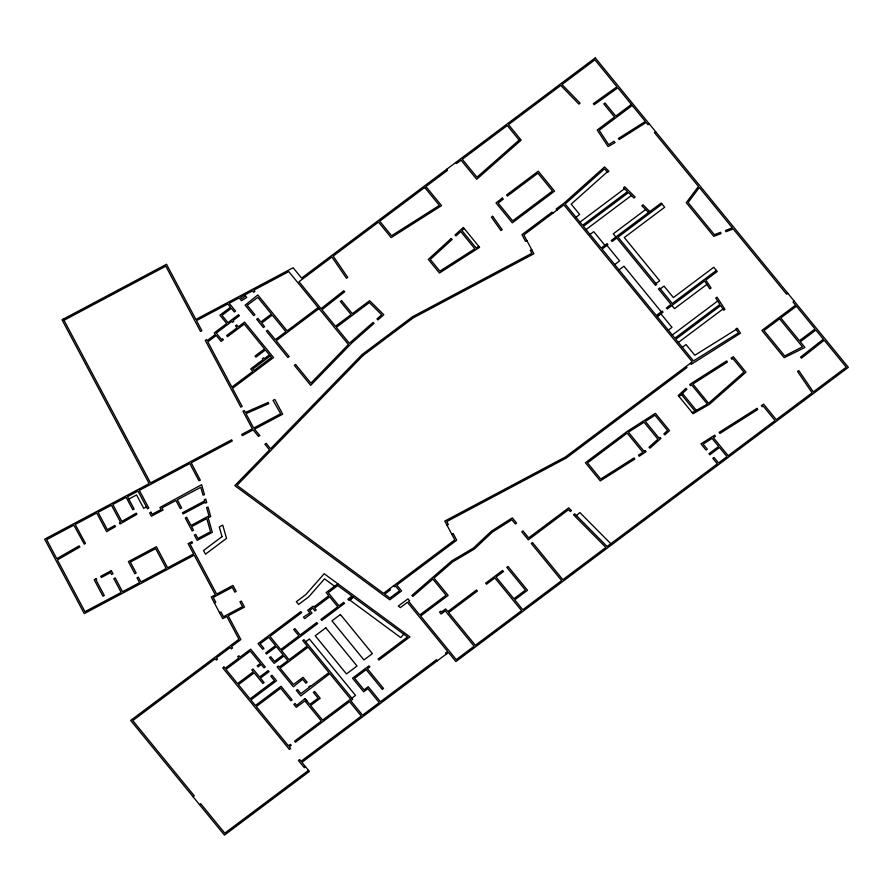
<?xml version="1.0" encoding="UTF-8"?>
<svg xmlns="http://www.w3.org/2000/svg" width="893" height="893" viewBox="0 0 893 893"><rect width="100%" height="100%" fill="white"/><g stroke="black" fill="none" stroke-linecap="round" stroke-linejoin="round"><path stroke-width="1.34" d="M334.585 586.243L324.527 578.831L308.777 596.825L298.597 604.449L296.342 601.692L305.786 594.615L324.215 573.73L409.92 636.865L378.956 660.083L378.085 659.023L407.509 636.955L353.17 596.937L350.168 600.342L400.734 637.591L403.736 634.186M679.115 396.604L686.918 389.248L685.913 388.31L678.245 395.532L693.113 413.716L709.466 404.283L745.968 372.18L733.309 356.698L731.077 358.115L731.836 359.254L732.874 358.584L743.947 372.124L708.54 403.268L692.89 384.023L727.415 362.056L726.656 360.917L690.713 383.789L689.686 384.749L690.702 385.687L691.617 384.838L707.356 404.138L692.231 412.644M464.181 228.485L461.904 230.55L476.136 247.953L478.737 246.289M607.407 171.78L571.207 204.117L579.669 214.476L575.985 217.245M576.409 515.562L579.858 512.537L610.801 543.737M318.154 307.549L287.122 330.823L257.798 294.969L245.117 305.16L253.712 315.664L254.94 314.738L247.216 305.306L257.787 297.38L271.405 314.035L260.834 321.96L257.887 318.343L256.659 319.27L263.424 327.541L264.652 326.626L261.705 323.02L272.276 315.095L285.894 331.749L275.323 339.664L267.599 330.231L266.371 331.147L287.914 357.501L289.153 356.575L276.194 340.724L319.024 308.61M631.373 104.425L615.757 116.123L605.041 103.008L603.813 103.934L614.529 117.039L597.205 130.032L608.077 146.586L614.953 142.634M632.233 105.486L599.192 130.255L608.635 144.621L613.993 141.239L614.741 142.367M649.233 123.837L648.005 124.763L646.141 122.486L619.162 139.565L618.425 138.448L645.326 121.481L617.822 87.849L594.158 104.738L593.32 103.655L616.951 86.788L594.917 59.842L561.987 84.534L580.07 103.108L578.91 104.113L560.759 85.46L508.508 124.64L521.166 140.123L476.683 179.292L461.067 160.204L456.546 163.598L455.687 162.537M655.652 131.684L654.424 132.611L698.415 186.403L686.259 202.711L713.764 236.355L721.053 233.586L720.606 232.292L714.367 234.669L688.112 202.555L699.331 187.519L732.305 227.849L725.496 230.439L725.931 231.733L733.22 228.965L786.577 294.21L787.805 293.295M579.981 222.123L624.52 188.724M586.054 229.546L631.418 195.522M590.039 234.424L593.722 231.655L604.851 245.262M645.65 209.542L613.312 233.787L615.913 236.98M662.07 204.073L618.012 237.114L656.679 284.398L655.451 285.325L616.784 238.04L612.107 241.534L611.247 240.474L661.211 203.012L664.671 207.254L624.296 237.527L659.67 280.782L655.987 283.55M614.697 264.574L619.608 260.89L606.95 245.408M619.039 269.887L623.95 266.192L661.233 311.78M660.318 288.852L664.001 286.095L673.378 297.548L713.753 267.264L717.224 271.517L705.861 280.034L711.074 288.037L709.768 288.852L704.633 280.96L667.261 308.978L666.39 307.918L671.056 304.413L658.398 288.93L659.626 288.004L672.284 303.497L716.353 270.456M690.3 363.328L691.16 364.389L740.487 333.223L737.194 328.166L735.888 328.981L738.433 332.888L693.493 360.928L675.767 339.262L720.673 305.596L723.665 310.195L724.971 309.38L717.034 297.19L715.728 298.005L719.914 304.446L674.896 338.201L657.181 316.535L660.865 313.767L671.994 327.374L668.31 330.142M657.181 316.535L663.075 312.103L662.215 311.043L656.31 315.475L602.038 249.091L607.932 244.671L607.061 243.61L601.168 248.031L583.442 226.364L628.46 192.609L633.985 198.045L635.124 197.029L624.676 186.726L623.537 187.753L627.478 191.638L582.582 225.304L565.157 203.995L604.416 168.911L607.765 172.226L608.903 171.199L604.55 166.913L564.287 202.934L556.172 209.007L557.042 210.078M706.876 284.409L674.528 308.654L671.927 305.473M337.855 583.776L326.146 592.561L328.78 595.787L313.789 607.028L313.097 606.18L307.694 610.232L309.904 612.944L303.419 617.13L304.636 618.615L312.003 613.089L309.782 610.377L312.74 608.166L314.95 610.879L316.189 609.952L314.66 608.088L329.651 596.848L337.766 606.771L320.911 619.418L321.781 620.479L344.531 603.411L343.671 602.351L338.994 605.856L328.244 592.706L337.755 585.574L352.021 596.089L347.846 599.225L348.716 600.286L353.17 596.937M672.295 335.02L717.671 300.997M678.367 342.443L722.917 309.045M682.364 347.321L686.047 344.553L694.81 355.269L736.2 329.461M305.696 641.777L309.38 639.008L355.526 695.435L351.842 698.203M794.223 301.142L792.995 302.068L795.54 305.183L761.874 330.432L784.188 357.713L804.917 347.433L800.284 341.762L815.889 330.064L823.346 339.184L800.552 357.133L801.456 358.171L824.217 340.244L846.251 367.19L813.322 391.882L798.833 370.617L797.538 371.455L812.094 392.808L776.285 419.654L763.615 404.172L761.383 405.578L762.142 406.717L763.18 406.058L775.057 420.581L728.186 455.72L713.384 437.615L715.46 436.297L714.701 435.159L700.938 443.877L706.017 450.094L707.256 449.168L703.115 444.111L712.078 438.441L718.631 446.455L708.975 453.7L709.835 454.76L719.501 447.516L726.958 456.636L718.53 462.965L714.02 457.439L712.793 458.366L717.302 463.88L607.106 546.505L574.668 513.81L573.518 514.814L605.878 547.431L562.858 579.68L532.485 542.531L531.257 543.457L561.63 580.595L522.796 609.718L514.725 599.85L527.506 590.273L507.994 566.408L506.766 567.323L525.419 590.128L513.866 598.79L496.084 577.045L503.451 571.52L502.592 570.46L485.625 583.174L486.495 584.234L494.856 577.972L521.568 610.645L475.366 645.282L448.643 612.609L477.398 591.054L476.538 589.994L447.784 611.549L445.629 608.926L441.455 612.051L440.751 611.203L439.523 612.129L441.086 614.038L445.272 610.901L474.138 646.208L456.267 659.603L420.636 616.025L448.163 595.385L434.009 578.084L452.706 561.876L474.384 549.05L492.333 532.161L511.879 519.748L515.35 523.99L516.578 523.075L512.314 517.862L491.44 531.112L473.513 547.978L451.869 560.782L411.863 595.464L412.823 596.446L432.848 579.088L446.065 595.251L419.766 614.964L408.659 601.391L409.574 600.71L407.922 598.868L398.289 606.09L400.365 607.62L407.431 602.317L447.583 651.399L445.607 652.872L446.478 653.933M193.044 796.735L194.272 795.819L132.756 720.595L215.235 658.755L216.329 660.083L217.557 659.168L216.463 657.828L230.227 647.514L231.32 648.843L232.548 647.927L231.454 646.588L240.842 639.544L228.195 615.779L244.526 607.095L241.322 601.078L239.96 601.793L242.516 606.615L223.473 616.739L220.906 611.917L219.544 612.643M199.463 804.593L200.691 803.667L224.802 833.158L308.509 770.391M305.562 766.786L304.334 767.701L298.429 760.49L299.657 759.575L301.053 761.271L361.308 716.086L349.52 701.664L295.393 742.239L294.534 741.179L321.368 721.053L304.893 700.893L296.286 707.345L293.853 704.376L295.092 703.461L296.643 705.37L304.993 698.594L309.759 704.432L318.12 698.17L313.343 692.332L314.57 691.416L320.207 698.304L310.63 705.492L322.596 720.126L350.614 699.119L329.796 673.668L300.807 695.915L296.297 690.401L297.525 689.474L300.908 693.615L309.268 687.353L308.833 686.817L310.061 685.891L310.496 686.427L328.925 672.608L308.107 647.146L280.089 668.154L293.451 684.496L303.04 677.307L307.114 682.285L305.886 683.212L302.671 679.283L293.351 686.795L277.131 666.959L278.359 666.033L279.23 667.093L287.825 660.641L284.007 655.975L274.184 663.354L269.496 657.628L270.724 656.701L274.542 661.367L283.148 654.915L276.383 646.644L266.549 654.022L265.679 652.962L275.513 645.583L268.748 637.312L260.142 643.764L263.96 648.43L262.732 649.345L258.044 643.619L300.829 611.549L301.7 612.609L269.976 636.385L280.726 649.546L298.921 635.905L293.708 629.543L294.947 628.616L300.148 634.99L316.736 622.555L317.595 623.615L281.596 650.606L289.053 659.726L307.248 646.085L302.738 640.571L303.966 639.656L352.713 699.264L350.748 700.737L362.536 715.159L379.257 702.635L367.86 688.693L363.674 691.829L352.523 678.189L368.988 665.843L369.858 666.904L367.403 668.745L383.532 688.47L382.304 689.396L366.175 669.661L354.621 678.323L364.043 689.842L368.217 686.706L380.485 701.708L436.521 659.693L437.391 660.753M63.124 319.203L64.006 320.286L165.797 266.181L200.523 331.47L201.885 330.745L196.505 320.632L227.793 304L230.461 307.259L219.89 315.184L226.722 323.545L214.186 332.944L215.403 334.429L207.143 340.624L206.629 339.664L205.267 340.378L240.786 407.141L242.148 406.427L232.515 388.321L273.559 357.546L244.593 322.127L238.275 326.86L236.712 324.952L235.484 325.867L237.047 327.787L226.655 335.578L227.514 336.639L244.236 324.103L264.529 348.929L255.041 356.039L255.911 357.1L265.4 349.989L269.385 354.867L264.295 358.685L263.602 357.836L262.375 358.752L263.067 359.6L250.71 368.876L252.786 371.421L231.867 387.104L207.79 341.84L216.273 335.489L221.129 341.427L223.339 339.764L222.469 338.704L221.486 339.44L216.285 333.078L231.845 321.413L232.537 322.261L233.765 321.346L233.073 320.498L239.391 315.765L238.52 314.704L227.949 322.619L221.989 315.329L231.32 308.319L234.346 312.014L235.573 311.088L229.177 303.274L239.212 297.938L241.478 300.707L246.736 297.447L245.53 295.963L241.836 298.731L240.597 297.202L252.473 290.884L253.623 292.29L254.851 291.364L253.858 290.147L288.763 271.606L348.393 344.531L310.887 383.164L295.572 364.422L294.333 365.349L310.697 385.352L351.942 342.856L374.044 323.389L373.062 322.418L349.364 343.292L336.326 327.351L369.378 302.571L381.668 314.794L376.958 318.968L377.929 319.928L383.8 314.749L369.624 300.673L352.3 313.666L341.584 300.55L340.356 301.477L351.072 314.582L335.467 326.291L321.915 309.726L344.709 291.765L343.816 290.738L321.045 308.665L299.01 281.719L331.939 257.028L346.439 278.292L347.734 277.455L333.178 256.101L378.498 222.123L391.156 237.605L441.544 205.647L425.928 186.559L447.46 170.407L446.589 169.346M526.926 240.708L525.564 241.423L521.958 234.658L551.997 212.143L552.867 213.204M531.67 249.616L530.308 250.341L531.871 253.299L412.51 316.736L362.011 354.599L270.59 448.777L266.136 443.319L264.908 444.245L269.519 449.882L234.792 485.647L389.772 599.817L401.604 590.943L396.816 585.094L456.703 540.187L453.097 533.422L451.735 534.148M128.815 499.064L136.573 494.945L143.706 508.363L146.43 506.911M214.42 603.009L215.782 602.284L213.215 597.462L232.269 587.337L234.826 592.159L236.187 591.434L232.984 585.417L216.653 594.091L190.086 544.15L192.542 542.855L191.895 541.649L188.088 543.67L193.569 553.961L167.605 567.769L156.398 546.706L128.369 561.608L134.832 573.752L136.183 573.027L130.367 562.088L155.683 548.637L166.243 568.484L140.927 581.935L138.37 577.124L137.009 577.849L139.565 582.66L122.531 591.713L115.175 577.894L113.813 578.608L121.169 592.439L84.969 611.683L57.42 559.889L79.901 546.996L79.131 545.869L56.772 558.672L46.648 539.64L73.862 525.184L84.299 544.161L85.471 543.402L75.224 524.459L96.734 513.029L106.647 531.67L115.498 526.591L114.806 525.408L107.339 529.694L98.085 512.303L111.458 505.204L120.477 522.159L119.361 522.807L120.042 523.979L136.93 514.301L136.305 513.14L121.816 521.4L112.808 504.478L126.181 497.379L132.767 509.769L134.129 509.043L127.543 496.653L138.013 491.094L147.457 508.843L148.818 508.117L139.375 490.369L189.841 463.545L198.882 480.713L200.333 480.222L191.202 462.82L232.269 440.997L231.622 439.791L150.515 482.901L64.006 320.286M446.991 525.229L448.353 524.515L446.79 521.557L566.151 458.12L686.985 367.525L686.114 366.465M649.847 211.529L642.982 204.765L641.844 205.781L648.608 212.456M682.475 393.433L696.306 410.356M681.359 394.494L694.944 411.115M393.735 585.685L394.594 586.746L395.588 586.009L399.506 590.809L389.884 598.02L384.682 594.191L390.42 589.882L389.549 588.822M305.25 698.918L306.98 701.038M362.982 355.581L236.98 485.39L383.521 593.343L454.805 539.897L444.781 521.077L565.392 456.982L692.265 361.855L563.918 204.91L523.867 234.948L533.88 253.779L413.269 317.875L362.982 355.581M451.177 238.487L428.283 259.394L439.434 273.035L479.608 247.35L463.311 227.414L455.017 234.982L456.01 235.942L460.777 231.588L474.842 248.79L439.869 271.137L430.292 259.416L452.171 239.447L451.177 238.487M645.114 450.686L644.199 451.501L628.426 432.212L644.043 422.222L657.929 439.2L648.988 447.214L649.97 448.186L660.965 438.318L659.983 437.358L659.067 438.173L645.349 421.384L654.982 415.234L667.54 430.582L663.856 433.886L664.838 434.846L669.549 430.627L655.406 413.336L627.556 431.14L585.406 462.741L600.275 480.925L634.789 459.08L634.03 457.942L600.71 479.039L587.505 462.887L627.187 433.127L642.893 452.327L638.462 455.14L639.209 456.278L646.097 451.657L645.114 450.686M519.146 140.078L476.962 177.216L462.306 159.278L507.28 125.556L519.146 140.078M571.364 510.483L570.225 511.488L568.473 509.724L528.31 539.841L521.769 531.848L522.997 530.922L528.667 537.865L568.729 507.827L571.364 510.483M595.274 57.866L301.588 278.08L293.127 267.733L195.868 319.426L166.511 264.261L62.008 319.794L149.164 483.626L44.65 539.16L84.255 613.603L194.205 555.167L215.302 594.816L211.217 596.982L222.748 618.67L226.833 616.494L238.944 639.265L130.657 720.45L224.444 835.134L309.38 771.452L301.923 762.332L448.442 652.459L455.91 661.579L848.35 367.336L595.274 57.866M424.7 187.474L379.726 221.196L391.592 235.707L439.367 205.412L424.7 187.474M270.255 355.927L252.808 369.01L254.014 370.495L271.472 357.412L270.255 355.927M502.379 198.112L495.995 202.901L512.303 222.848L554.575 191.147L538.267 171.21L506.565 194.987L507.425 196.047L537.91 173.197L552.477 191.013L512.66 220.861L498.093 203.046L503.25 199.172L502.379 198.112M259.718 435.471L258.49 436.398L253.166 429.89L242.338 435.65L241.69 434.444L252.306 428.807L242.963 411.238L244.325 410.523L245.352 412.443L268.235 402.43L268.76 403.692L245.999 413.66L253.668 428.082L280.692 413.716L273.024 400.332L274.888 399.517L282.69 414.196L254.55 429.153L259.718 435.471M222.044 536.615L203.515 550.501L205.468 554.173L226.532 538.379L222.725 525.106L219.276 526.948L222.044 536.615M223.976 667.015L222.748 667.942L289.41 749.461L290.638 748.535L289.254 746.838L291.218 745.365L290.348 744.304L288.383 745.778L256.291 706.542L280.67 688.257L290.906 700.771L292.134 699.855L281.038 686.27L255.42 705.47L250.911 699.956L276.517 680.756L272.008 675.242L270.78 676.168L274.43 680.622L250.051 698.895L238.42 684.685L254.204 672.853L262.877 683.458L264.105 682.542L260.466 678.088L269.061 671.636L268.201 670.576L259.595 677.028L252.998 668.969L251.77 669.884L253.333 671.793L237.56 683.625L225.929 669.415L250.308 651.131L260.376 663.432L257.184 665.832L258.044 666.892L261.247 664.492L264.015 667.886L265.243 666.971L250.676 649.155L240.061 657.114L238.967 655.775L237.739 656.69L238.833 658.029L225.069 668.355L223.976 667.015M340.412 614.507L331.984 620.836L363.953 659.927L372.392 653.609L340.412 614.507M325.811 627.824L315.24 635.749L346.473 673.936L357.033 666.011L325.811 627.824M779.578 318.868L763.973 330.566L784.701 355.916L802.461 346.852L779.578 318.868M796.411 306.243L780.806 317.941L799.414 340.702L815.019 329.004L796.411 306.243M492.679 216.307L491.396 217.166L500.917 230.561L502.201 229.702L492.679 216.307M756.963 408.38L719.133 432.357L719.881 433.496L757.722 409.519L756.963 408.38M150.995 512.214L149.633 512.928L151.386 516.21L163.028 510.015L161.923 507.95L175.943 500.493L180.274 508.642L181.636 507.916L177.305 499.779L200.769 487.31L203.012 495.146L204.464 494.655L201.617 484.698L159.925 507.47L161.03 509.535L152.1 514.279L150.995 512.214M204.664 500.928L182.451 512.738L183.098 513.944L205.055 502.268L205.29 503.072L206.741 502.592L205.747 499.142L204.296 499.622L204.664 500.928M186.637 517.315L185.275 518.04L192.174 531L193.524 530.275L191.604 526.658L206.785 518.587L210.547 531.737L197.889 538.468L195.712 534.371L194.35 535.097L197.163 540.399L212.322 532.34L208.169 517.851L210.726 516.5L208.024 507.068L206.573 507.559L208.962 515.897L190.968 525.452L186.637 517.315M96.087 578.764L94.189 579.769L102.952 596.256L104.314 595.531L96.187 580.26L96.734 579.97L96.087 578.764M111.335 570.66L100.719 576.298L101.355 577.503L110.609 572.592L111.636 574.512L112.998 573.797L111.335 570.66"/></g></svg>
